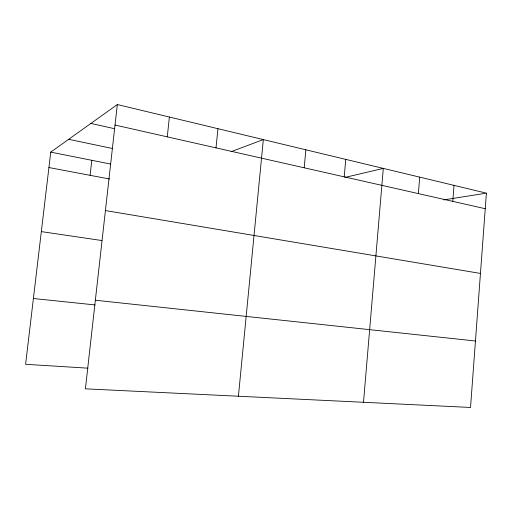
<?xml version="1.0" encoding="UTF-8"?>
<svg xmlns="http://www.w3.org/2000/svg" width="512" height="512" viewBox="0 0 512 512"><rect width="100%" height="100%" fill="white"/><g stroke="black" fill="none" stroke-linecap="round" stroke-linejoin="round"><path stroke-width="0.77" d="M486.4 193.146L470.528 407.462L85.402 388.832L117.325 104.538L486.4 193.146L443.789 199.898M452.781 201.376L454.016 185.376M418.374 193.6L419.712 177.139M363.501 402.285L383.302 168.397L345.005 177.427M344.218 176.838L345.76 159.379M304.186 167.795L305.85 149.798M238.419 396.237L263.334 139.59L231.149 151.661M216 147.866L217.952 128.698M167.277 136.851L169.395 117.037M90.086 175.322L91.802 160.301M117.325 104.538L50.746 152.122L25.6 364.307L87.974 368.173M33.395 298.509L95.078 304.934M95.347 300.23L475.45 341.005M41.325 231.61L101.901 240.538M105.421 210.56L480.454 273.434M48.915 167.533L109.613 179.014M50.746 152.122L110.496 164.026M68.672 139.309L112.832 148.576M90.893 123.424L114.822 128.774M115.021 125.043L485.248 208.71"/></g></svg>
